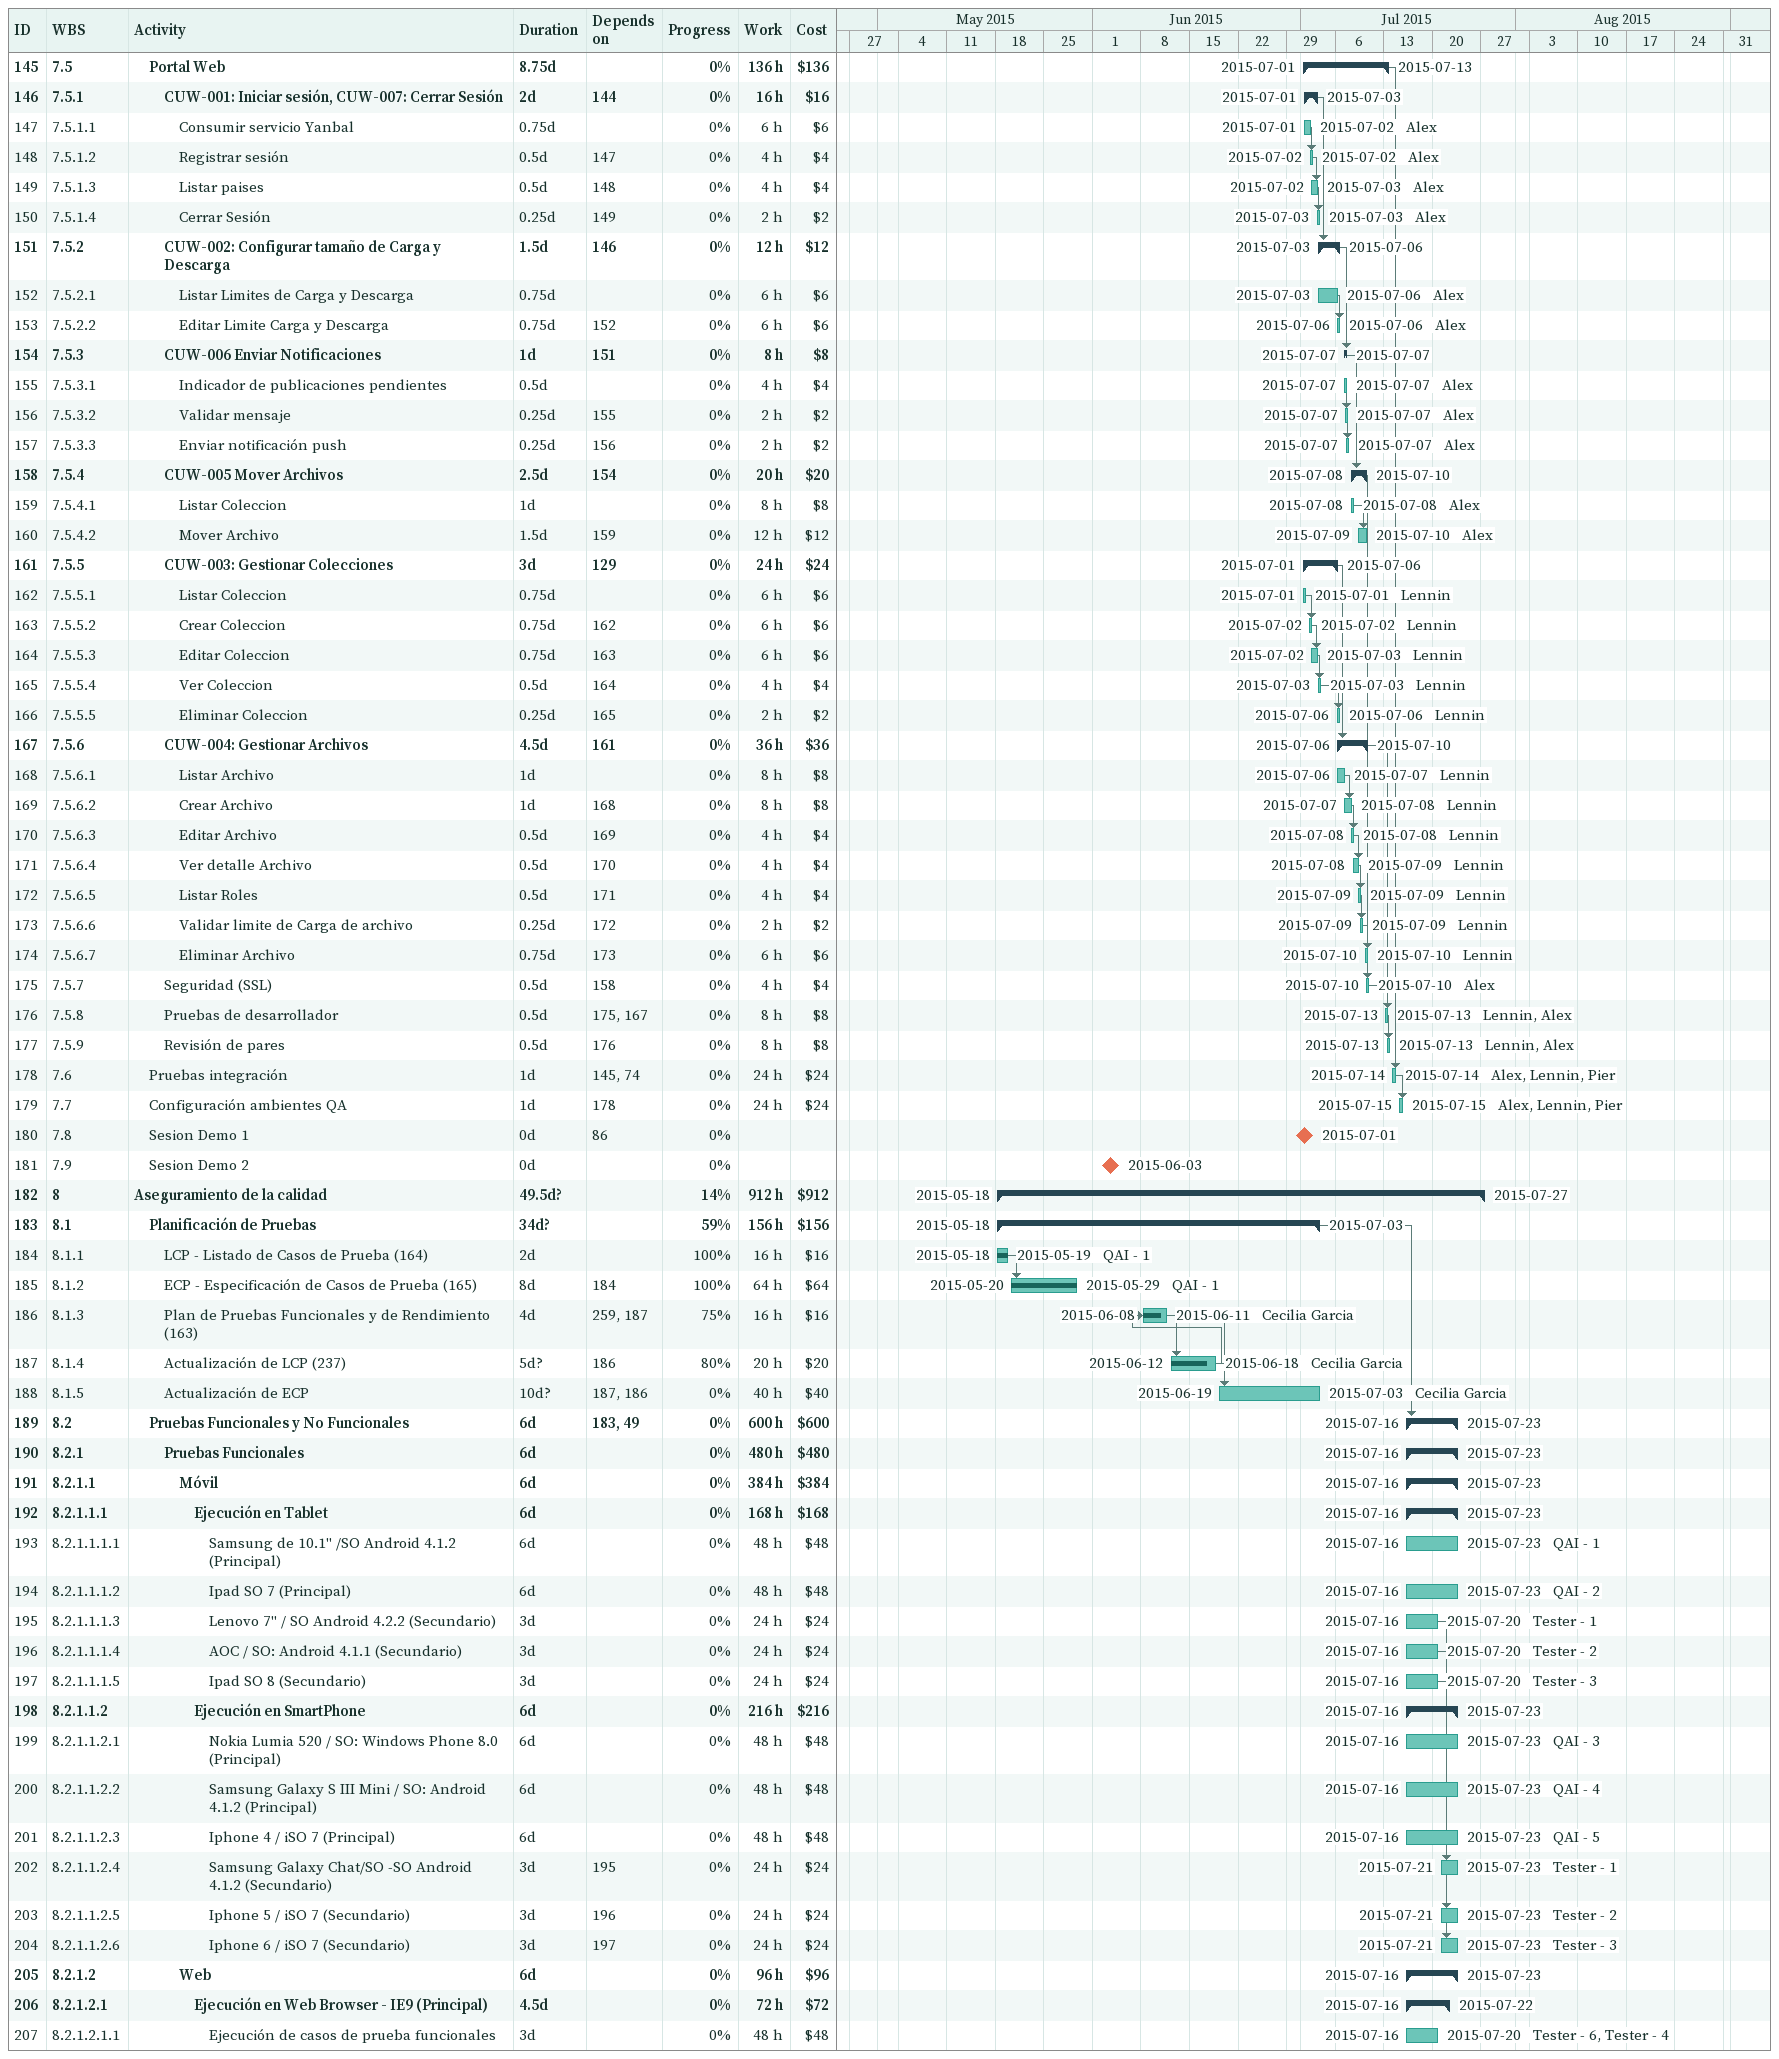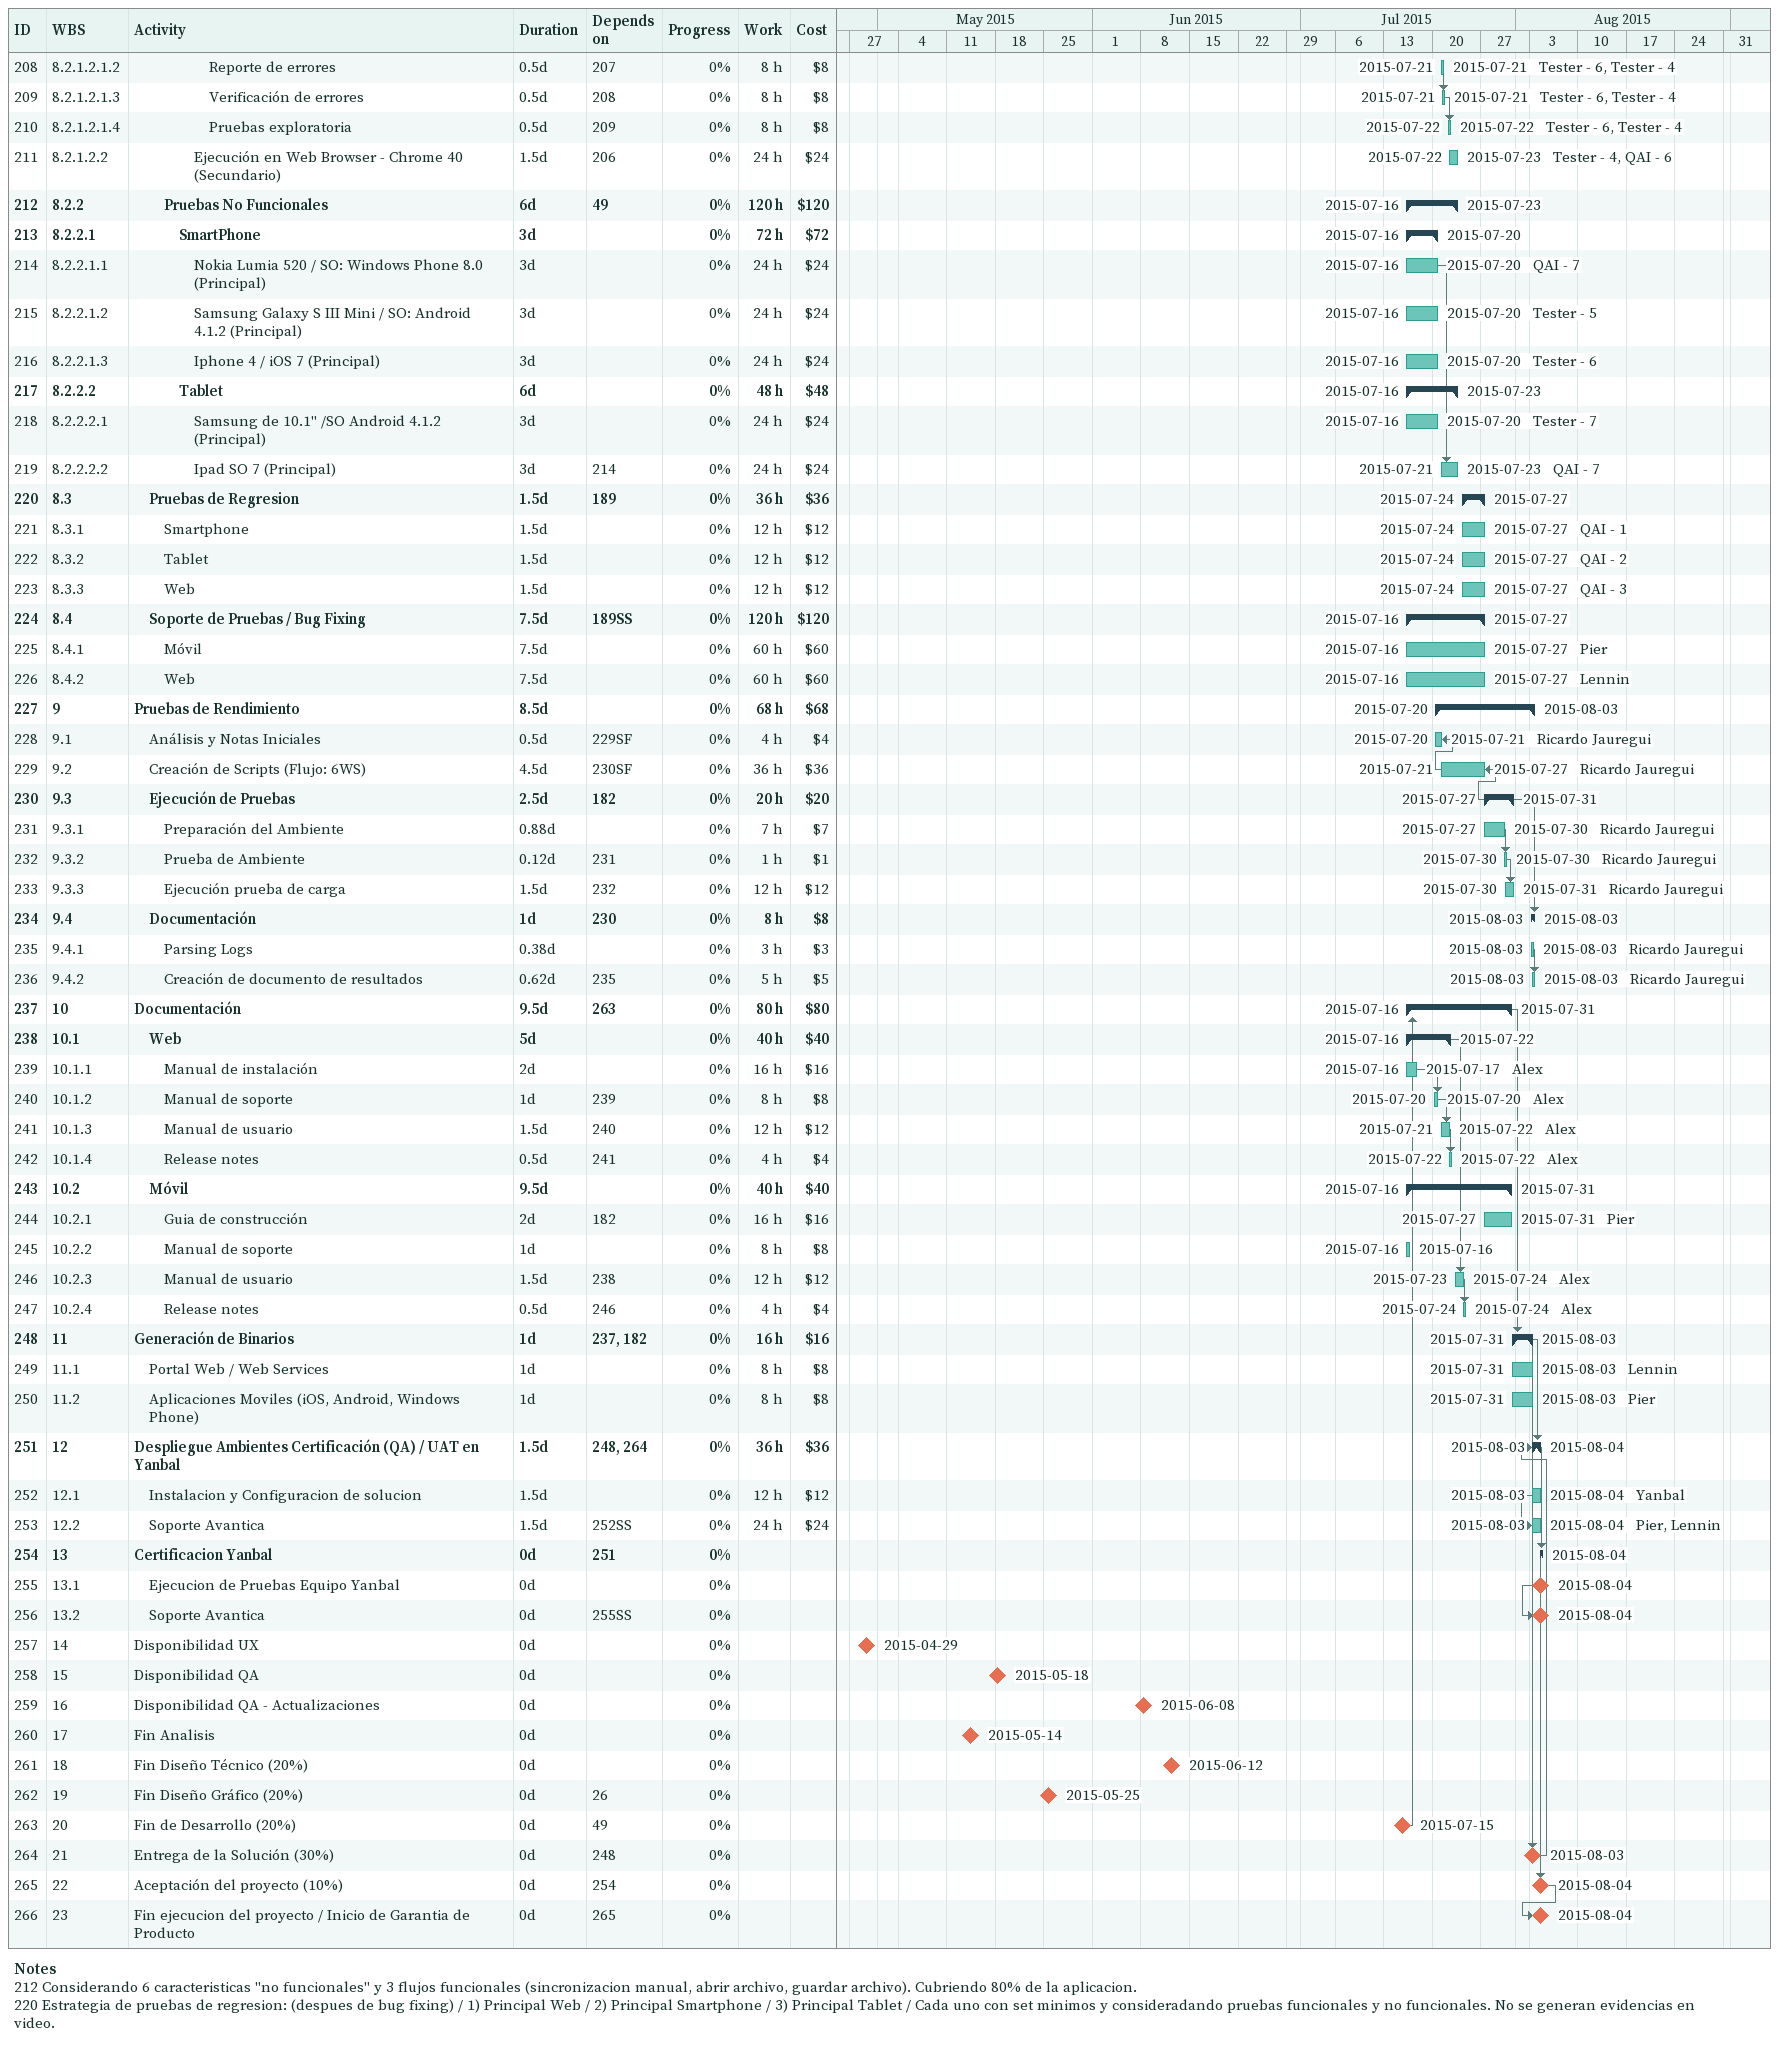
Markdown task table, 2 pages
| ID | WBS | Task | Duration | Start | Finish | Predecessors | Resources | % complete | Work (h) | Cost ($) |
|---|---|---|---|---|---|---|---|---|---|---|
| 145 | 7.5 | **Portal Web** | 8.75d | 2015-07-01 | 2015-07-13 |  |  | 0 | 136 | 136 |
| 146 | 7.5.1 | **CUW-001: Iniciar sesión, CUW-007: Cerrar Sesión** | 2d | 2015-07-01 | 2015-07-03 | 144 |  | 0 | 16 | 16 |
| 147 | 7.5.1.1 | Consumir servicio Yanbal | 0.75d | 2015-07-01 | 2015-07-02 |  | Alex | 0 | 6 | 6 |
| 148 | 7.5.1.2 | Registrar sesión | 0.5d | 2015-07-02 | 2015-07-02 | 147 | Alex | 0 | 4 | 4 |
| 149 | 7.5.1.3 | Listar paises | 0.5d | 2015-07-02 | 2015-07-03 | 148 | Alex | 0 | 4 | 4 |
| 150 | 7.5.1.4 | Cerrar Sesión | 0.25d | 2015-07-03 | 2015-07-03 | 149 | Alex | 0 | 2 | 2 |
| 151 | 7.5.2 | **CUW-002: Configurar tamaño de Carga y Descarga** | 1.5d | 2015-07-03 | 2015-07-06 | 146 |  | 0 | 12 | 12 |
| 152 | 7.5.2.1 | Listar Limites de Carga y Descarga | 0.75d | 2015-07-03 | 2015-07-06 |  | Alex | 0 | 6 | 6 |
| 153 | 7.5.2.2 | Editar Limite Carga y Descarga | 0.75d | 2015-07-06 | 2015-07-06 | 152 | Alex | 0 | 6 | 6 |
| 154 | 7.5.3 | **CUW-006 Enviar Notificaciones** | 1d | 2015-07-07 | 2015-07-07 | 151 |  | 0 | 8 | 8 |
| 155 | 7.5.3.1 | Indicador de publicaciones pendientes | 0.5d | 2015-07-07 | 2015-07-07 |  | Alex | 0 | 4 | 4 |
| 156 | 7.5.3.2 | Validar mensaje | 0.25d | 2015-07-07 | 2015-07-07 | 155 | Alex | 0 | 2 | 2 |
| 157 | 7.5.3.3 | Enviar notificación push | 0.25d | 2015-07-07 | 2015-07-07 | 156 | Alex | 0 | 2 | 2 |
| 158 | 7.5.4 | **CUW-005 Mover Archivos** | 2.5d | 2015-07-08 | 2015-07-10 | 154 |  | 0 | 20 | 20 |
| 159 | 7.5.4.1 | Listar Coleccion | 1d | 2015-07-08 | 2015-07-08 |  | Alex | 0 | 8 | 8 |
| 160 | 7.5.4.2 | Mover Archivo | 1.5d | 2015-07-09 | 2015-07-10 | 159 | Alex | 0 | 12 | 12 |
| 161 | 7.5.5 | **CUW-003: Gestionar Colecciones** | 3d | 2015-07-01 | 2015-07-06 | 129 |  | 0 | 24 | 24 |
| 162 | 7.5.5.1 | Listar Coleccion | 0.75d | 2015-07-01 | 2015-07-01 |  | Lennin | 0 | 6 | 6 |
| 163 | 7.5.5.2 | Crear Coleccion | 0.75d | 2015-07-02 | 2015-07-02 | 162 | Lennin | 0 | 6 | 6 |
| 164 | 7.5.5.3 | Editar Coleccion | 0.75d | 2015-07-02 | 2015-07-03 | 163 | Lennin | 0 | 6 | 6 |
| 165 | 7.5.5.4 | Ver Coleccion | 0.5d | 2015-07-03 | 2015-07-03 | 164 | Lennin | 0 | 4 | 4 |
| 166 | 7.5.5.5 | Eliminar Coleccion | 0.25d | 2015-07-06 | 2015-07-06 | 165 | Lennin | 0 | 2 | 2 |
| 167 | 7.5.6 | **CUW-004: Gestionar Archivos** | 4.5d | 2015-07-06 | 2015-07-10 | 161 |  | 0 | 36 | 36 |
| 168 | 7.5.6.1 | Listar Archivo | 1d | 2015-07-06 | 2015-07-07 |  | Lennin | 0 | 8 | 8 |
| 169 | 7.5.6.2 | Crear Archivo | 1d | 2015-07-07 | 2015-07-08 | 168 | Lennin | 0 | 8 | 8 |
| 170 | 7.5.6.3 | Editar Archivo | 0.5d | 2015-07-08 | 2015-07-08 | 169 | Lennin | 0 | 4 | 4 |
| 171 | 7.5.6.4 | Ver detalle Archivo | 0.5d | 2015-07-08 | 2015-07-09 | 170 | Lennin | 0 | 4 | 4 |
| 172 | 7.5.6.5 | Listar Roles | 0.5d | 2015-07-09 | 2015-07-09 | 171 | Lennin | 0 | 4 | 4 |
| 173 | 7.5.6.6 | Validar limite de Carga de archivo | 0.25d | 2015-07-09 | 2015-07-09 | 172 | Lennin | 0 | 2 | 2 |
| 174 | 7.5.6.7 | Eliminar Archivo | 0.75d | 2015-07-10 | 2015-07-10 | 173 | Lennin | 0 | 6 | 6 |
| 175 | 7.5.7 | Seguridad (SSL) | 0.5d | 2015-07-10 | 2015-07-10 | 158 | Alex | 0 | 4 | 4 |
| 176 | 7.5.8 | Pruebas de desarrollador | 0.5d | 2015-07-13 | 2015-07-13 | 175, 167 | Lennin, Alex | 0 | 8 | 8 |
| 177 | 7.5.9 | Revisión de pares | 0.5d | 2015-07-13 | 2015-07-13 | 176 | Lennin, Alex | 0 | 8 | 8 |
| 178 | 7.6 | Pruebas integración | 1d | 2015-07-14 | 2015-07-14 | 145, 74 | Alex, Lennin, Pier | 0 | 24 | 24 |
| 179 | 7.7 | Configuración ambientes QA | 1d | 2015-07-15 | 2015-07-15 | 178 | Alex, Lennin, Pier | 0 | 24 | 24 |
| 180 | 7.8 | Sesion Demo 1 | 0d | 2015-07-01 | 2015-07-01 | 86 |  | 0 |  |  |
| 181 | 7.9 | Sesion Demo 2 | 0d | 2015-06-03 | 2015-06-03 |  |  | 0 |  |  |
| 182 | 8 | **Aseguramiento de la calidad** | 49.5d? | 2015-05-18 | 2015-07-27 |  |  | 14 | 912 | 912 |
| 183 | 8.1 | **Planificación de Pruebas** | 34d? | 2015-05-18 | 2015-07-03 |  |  | 59 | 156 | 156 |
| 184 | 8.1.1 | LCP - Listado de Casos de Prueba (164) | 2d | 2015-05-18 | 2015-05-19 |  | QAI - 1 | 100 | 16 | 16 |
| 185 | 8.1.2 | ECP - Especificación de Casos de Prueba (165) | 8d | 2015-05-20 | 2015-05-29 | 184 | QAI - 1 | 100 | 64 | 64 |
| 186 | 8.1.3 | Plan de Pruebas Funcionales y de Rendimiento (163) | 4d | 2015-06-08 | 2015-06-11 | 259, 187 | Cecilia Garcia | 75 | 16 | 16 |
| 187 | 8.1.4 | Actualización de LCP (237) | 5d? | 2015-06-12 | 2015-06-18 | 186 | Cecilia Garcia | 80 | 20 | 20 |
| 188 | 8.1.5 | Actualización de ECP | 10d? | 2015-06-19 | 2015-07-03 | 187, 186 | Cecilia Garcia | 0 | 40 | 40 |
| 189 | 8.2 | **Pruebas Funcionales y No Funcionales** | 6d | 2015-07-16 | 2015-07-23 | 183, 49 |  | 0 | 600 | 600 |
| 190 | 8.2.1 | **Pruebas Funcionales** | 6d | 2015-07-16 | 2015-07-23 |  |  | 0 | 480 | 480 |
| 191 | 8.2.1.1 | **Móvil** | 6d | 2015-07-16 | 2015-07-23 |  |  | 0 | 384 | 384 |
| 192 | 8.2.1.1.1 | **Ejecución en Tablet** | 6d | 2015-07-16 | 2015-07-23 |  |  | 0 | 168 | 168 |
| 193 | 8.2.1.1.1.1 | Samsung de 10.1" /SO Android 4.1.2 (Principal) | 6d | 2015-07-16 | 2015-07-23 |  | QAI - 1 | 0 | 48 | 48 |
| 194 | 8.2.1.1.1.2 | Ipad SO 7 (Principal) | 6d | 2015-07-16 | 2015-07-23 |  | QAI - 2 | 0 | 48 | 48 |
| 195 | 8.2.1.1.1.3 | Lenovo 7" / SO Android 4.2.2 (Secundario) | 3d | 2015-07-16 | 2015-07-20 |  | Tester - 1 | 0 | 24 | 24 |
| 196 | 8.2.1.1.1.4 | AOC / SO: Android 4.1.1 (Secundario) | 3d | 2015-07-16 | 2015-07-20 |  | Tester - 2 | 0 | 24 | 24 |
| 197 | 8.2.1.1.1.5 | Ipad SO 8 (Secundario) | 3d | 2015-07-16 | 2015-07-20 |  | Tester - 3 | 0 | 24 | 24 |
| 198 | 8.2.1.1.2 | **Ejecución en SmartPhone** | 6d | 2015-07-16 | 2015-07-23 |  |  | 0 | 216 | 216 |
| 199 | 8.2.1.1.2.1 | Nokia Lumia 520 / SO: Windows Phone 8.0 (Principal) | 6d | 2015-07-16 | 2015-07-23 |  | QAI - 3 | 0 | 48 | 48 |
| 200 | 8.2.1.1.2.2 | Samsung Galaxy S III Mini / SO: Android 4.1.2 (Principal) | 6d | 2015-07-16 | 2015-07-23 |  | QAI - 4 | 0 | 48 | 48 |
| 201 | 8.2.1.1.2.3 | Iphone 4 / iSO 7 (Principal) | 6d | 2015-07-16 | 2015-07-23 |  | QAI - 5 | 0 | 48 | 48 |
| 202 | 8.2.1.1.2.4 | Samsung Galaxy Chat/SO -SO Android 4.1.2 (Secundario) | 3d | 2015-07-21 | 2015-07-23 | 195 | Tester - 1 | 0 | 24 | 24 |
| 203 | 8.2.1.1.2.5 | Iphone 5 / iSO 7 (Secundario) | 3d | 2015-07-21 | 2015-07-23 | 196 | Tester - 2 | 0 | 24 | 24 |
| 204 | 8.2.1.1.2.6 | Iphone 6 / iSO 7 (Secundario) | 3d | 2015-07-21 | 2015-07-23 | 197 | Tester - 3 | 0 | 24 | 24 |
| 205 | 8.2.1.2 | **Web** | 6d | 2015-07-16 | 2015-07-23 |  |  | 0 | 96 | 96 |
| 206 | 8.2.1.2.1 | **Ejecución en Web Browser - IE9 (Principal)** | 4.5d | 2015-07-16 | 2015-07-22 |  |  | 0 | 72 | 72 |
| 207 | 8.2.1.2.1.1 | Ejecución de casos de prueba funcionales | 3d | 2015-07-16 | 2015-07-20 |  | Tester - 6, Tester - 4 | 0 | 48 | 48 |
| 208 | 8.2.1.2.1.2 | Reporte de errores | 0.5d | 2015-07-21 | 2015-07-21 | 207 | Tester - 6, Tester - 4 | 0 | 8 | 8 |
| 209 | 8.2.1.2.1.3 | Verificación de errores | 0.5d | 2015-07-21 | 2015-07-21 | 208 | Tester - 6, Tester - 4 | 0 | 8 | 8 |
| 210 | 8.2.1.2.1.4 | Pruebas exploratoria | 0.5d | 2015-07-22 | 2015-07-22 | 209 | Tester - 6, Tester - 4 | 0 | 8 | 8 |
| 211 | 8.2.1.2.2 | Ejecución en Web Browser - Chrome 40 (Secundario) | 1.5d | 2015-07-22 | 2015-07-23 | 206 | Tester - 4, QAI - 6 | 0 | 24 | 24 |
| 212 | 8.2.2 | **Pruebas No Funcionales** | 6d | 2015-07-16 | 2015-07-23 | 49 |  | 0 | 120 | 120 |
| 213 | 8.2.2.1 | **SmartPhone** | 3d | 2015-07-16 | 2015-07-20 |  |  | 0 | 72 | 72 |
| 214 | 8.2.2.1.1 | Nokia Lumia 520 / SO: Windows Phone 8.0 (Principal) | 3d | 2015-07-16 | 2015-07-20 |  | QAI - 7 | 0 | 24 | 24 |
| 215 | 8.2.2.1.2 | Samsung Galaxy S III Mini / SO: Android 4.1.2 (Principal) | 3d | 2015-07-16 | 2015-07-20 |  | Tester - 5 | 0 | 24 | 24 |
| 216 | 8.2.2.1.3 | Iphone 4 / iOS 7 (Principal) | 3d | 2015-07-16 | 2015-07-20 |  | Tester - 6 | 0 | 24 | 24 |
| 217 | 8.2.2.2 | **Tablet** | 6d | 2015-07-16 | 2015-07-23 |  |  | 0 | 48 | 48 |
| 218 | 8.2.2.2.1 | Samsung de 10.1" /SO Android 4.1.2 (Principal) | 3d | 2015-07-16 | 2015-07-20 |  | Tester - 7 | 0 | 24 | 24 |
| 219 | 8.2.2.2.2 | Ipad SO 7 (Principal) | 3d | 2015-07-21 | 2015-07-23 | 214 | QAI - 7 | 0 | 24 | 24 |
| 220 | 8.3 | **Pruebas de Regresion** | 1.5d | 2015-07-24 | 2015-07-27 | 189 |  | 0 | 36 | 36 |
| 221 | 8.3.1 | Smartphone | 1.5d | 2015-07-24 | 2015-07-27 |  | QAI - 1 | 0 | 12 | 12 |
| 222 | 8.3.2 | Tablet | 1.5d | 2015-07-24 | 2015-07-27 |  | QAI - 2 | 0 | 12 | 12 |
| 223 | 8.3.3 | Web | 1.5d | 2015-07-24 | 2015-07-27 |  | QAI - 3 | 0 | 12 | 12 |
| 224 | 8.4 | **Soporte de Pruebas / Bug Fixing** | 7.5d | 2015-07-16 | 2015-07-27 | 189SS |  | 0 | 120 | 120 |
| 225 | 8.4.1 | Móvil | 7.5d | 2015-07-16 | 2015-07-27 |  | Pier | 0 | 60 | 60 |
| 226 | 8.4.2 | Web | 7.5d | 2015-07-16 | 2015-07-27 |  | Lennin | 0 | 60 | 60 |
| 227 | 9 | **Pruebas de Rendimiento** | 8.5d | 2015-07-20 | 2015-08-03 |  |  | 0 | 68 | 68 |
| 228 | 9.1 | Análisis y Notas Iniciales | 0.5d | 2015-07-20 | 2015-07-21 | 229SF | Ricardo Jauregui | 0 | 4 | 4 |
| 229 | 9.2 | Creación de Scripts (Flujo: 6WS) | 4.5d | 2015-07-21 | 2015-07-27 | 230SF | Ricardo Jauregui | 0 | 36 | 36 |
| 230 | 9.3 | **Ejecución de Pruebas** | 2.5d | 2015-07-27 | 2015-07-31 | 182 |  | 0 | 20 | 20 |
| 231 | 9.3.1 | Preparación del Ambiente | 0.88d | 2015-07-27 | 2015-07-30 |  | Ricardo Jauregui | 0 | 7 | 7 |
| 232 | 9.3.2 | Prueba de Ambiente | 0.12d | 2015-07-30 | 2015-07-30 | 231 | Ricardo Jauregui | 0 | 1 | 1 |
| 233 | 9.3.3 | Ejecución prueba de carga | 1.5d | 2015-07-30 | 2015-07-31 | 232 | Ricardo Jauregui | 0 | 12 | 12 |
| 234 | 9.4 | **Documentación** | 1d | 2015-08-03 | 2015-08-03 | 230 |  | 0 | 8 | 8 |
| 235 | 9.4.1 | Parsing Logs | 0.38d | 2015-08-03 | 2015-08-03 |  | Ricardo Jauregui | 0 | 3 | 3 |
| 236 | 9.4.2 | Creación de documento de resultados | 0.62d | 2015-08-03 | 2015-08-03 | 235 | Ricardo Jauregui | 0 | 5 | 5 |
| 237 | 10 | **Documentación** | 9.5d | 2015-07-16 | 2015-07-31 | 263 |  | 0 | 80 | 80 |
| 238 | 10.1 | **Web** | 5d | 2015-07-16 | 2015-07-22 |  |  | 0 | 40 | 40 |
| 239 | 10.1.1 | Manual de instalación | 2d | 2015-07-16 | 2015-07-17 |  | Alex | 0 | 16 | 16 |
| 240 | 10.1.2 | Manual de soporte | 1d | 2015-07-20 | 2015-07-20 | 239 | Alex | 0 | 8 | 8 |
| 241 | 10.1.3 | Manual de usuario | 1.5d | 2015-07-21 | 2015-07-22 | 240 | Alex | 0 | 12 | 12 |
| 242 | 10.1.4 | Release notes | 0.5d | 2015-07-22 | 2015-07-22 | 241 | Alex | 0 | 4 | 4 |
| 243 | 10.2 | **Móvil** | 9.5d | 2015-07-16 | 2015-07-31 |  |  | 0 | 40 | 40 |
| 244 | 10.2.1 | Guia de construcción | 2d | 2015-07-27 | 2015-07-31 | 182 | Pier | 0 | 16 | 16 |
| 245 | 10.2.2 | Manual de soporte | 1d | 2015-07-16 | 2015-07-16 |  |  | 0 | 8 | 8 |
| 246 | 10.2.3 | Manual de usuario | 1.5d | 2015-07-23 | 2015-07-24 | 238 | Alex | 0 | 12 | 12 |
| 247 | 10.2.4 | Release notes | 0.5d | 2015-07-24 | 2015-07-24 | 246 | Alex | 0 | 4 | 4 |
| 248 | 11 | **Generación de Binarios** | 1d | 2015-07-31 | 2015-08-03 | 237, 182 |  | 0 | 16 | 16 |
| 249 | 11.1 | Portal Web / Web Services | 1d | 2015-07-31 | 2015-08-03 |  | Lennin | 0 | 8 | 8 |
| 250 | 11.2 | Aplicaciones Moviles (iOS, Android, Windows Phone) | 1d | 2015-07-31 | 2015-08-03 |  | Pier | 0 | 8 | 8 |
| 251 | 12 | **Despliegue Ambientes Certificación (QA) / UAT en Yanbal** | 1.5d | 2015-08-03 | 2015-08-04 | 248, 264 |  | 0 | 36 | 36 |
| 252 | 12.1 | Instalacion y Configuracion de solucion | 1.5d | 2015-08-03 | 2015-08-04 |  | Yanbal | 0 | 12 | 12 |
| 253 | 12.2 | Soporte Avantica | 1.5d | 2015-08-03 | 2015-08-04 | 252SS | Pier, Lennin | 0 | 24 | 24 |
| 254 | 13 | **Certificacion Yanbal** | 0d | 2015-08-04 | 2015-08-04 | 251 |  | 0 |  |  |
| 255 | 13.1 | Ejecucion de Pruebas Equipo Yanbal | 0d | 2015-08-04 | 2015-08-04 |  |  | 0 |  |  |
| 256 | 13.2 | Soporte Avantica | 0d | 2015-08-04 | 2015-08-04 | 255SS |  | 0 |  |  |
| 257 | 14 | Disponibilidad UX | 0d | 2015-04-29 | 2015-04-29 |  |  | 0 |  |  |
| 258 | 15 | Disponibilidad QA | 0d | 2015-05-18 | 2015-05-18 |  |  | 0 |  |  |
| 259 | 16 | Disponibilidad QA - Actualizaciones | 0d | 2015-06-08 | 2015-06-08 |  |  | 0 |  |  |
| 260 | 17 | Fin Analisis | 0d | 2015-05-14 | 2015-05-14 |  |  | 0 |  |  |
| 261 | 18 | Fin Diseño Técnico (20%) | 0d | 2015-06-12 | 2015-06-12 |  |  | 0 |  |  |
| 262 | 19 | Fin Diseño Gráfico (20%) | 0d | 2015-05-25 | 2015-05-25 | 26 |  | 0 |  |  |
| 263 | 20 | Fin de Desarrollo (20%) | 0d | 2015-07-15 | 2015-07-15 | 49 |  | 0 |  |  |
| 264 | 21 | Entrega de la Solución (30%) | 0d | 2015-08-03 | 2015-08-03 | 248 |  | 0 |  |  |
| 265 | 22 | Aceptación del proyecto (10%) | 0d | 2015-08-04 | 2015-08-04 | 254 |  | 0 |  |  |
| 266 | 23 | Fin ejecucion del proyecto / Inicio de Garantia de Producto | 0d | 2015-08-04 | 2015-08-04 | 265 |  | 0 |  |  |

Notes
- 212: Considerando 6 caracteristicas "no funcionales" y 3 flujos funcionales (sincronizacion manual, abrir archivo, guardar archivo). Cubriendo 80% de la aplicacion.
- 220: Estrategia de pruebas de regresion: (despues de bug fixing) / 1) Principal Web / 2) Principal Smartphone / 3) Principal Tablet / Cada uno con set minimos y consideradando pruebas funcionales y no funcionales. No se generan evidencias en video.
